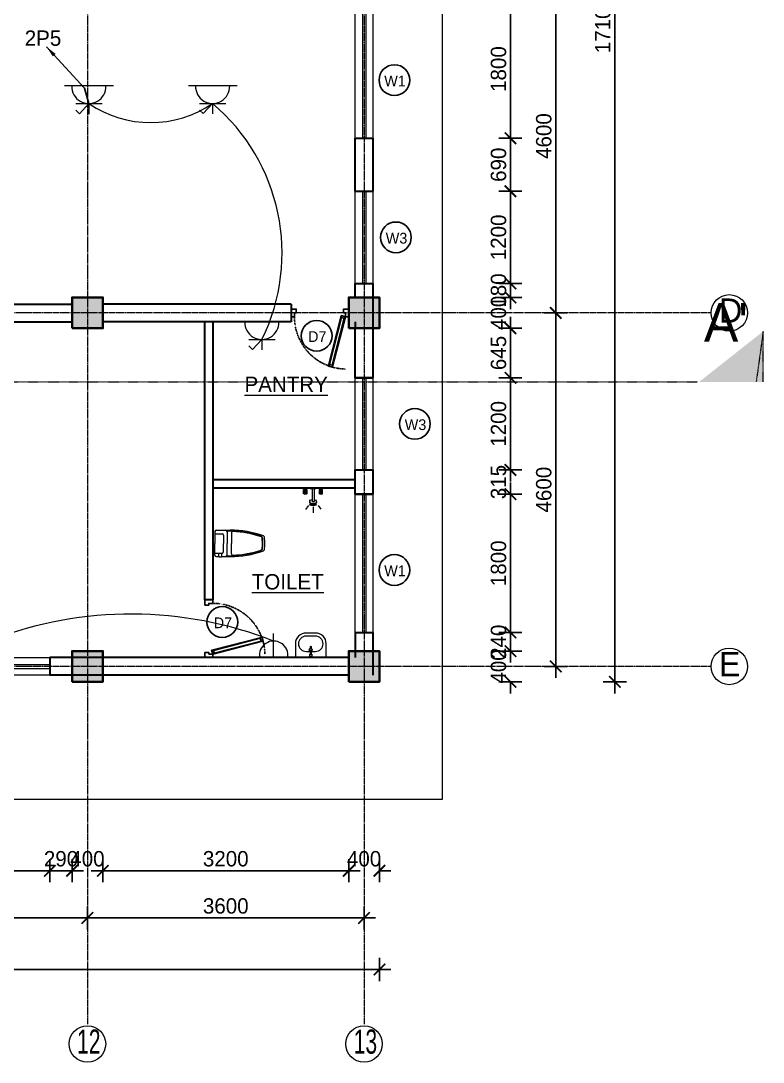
# Model space of a CAD drawing. Header units: inches. Extents: x -3071 to 2534411, y -17796 to 388172.
# Drawn here: x 1702828 to 1712489, y 290848 to 304395 of the extents above; entities that cross this region are included whole.
import ezdxf
from ezdxf.enums import TextEntityAlignment as Align

# ---------------------------------------------------------------- set-up
doc = ezdxf.new("R2010")
doc.units = ezdxf.units.IN
doc.header["$MEASUREMENT"] = 0
for name, pattern in [('ACAD_ISO08W100', [36, 24, -3, 6, -3]), ('CENTER', [2, 1.25, -0.25, 0.25, -0.25]), ('DASHDOT2', [12.7, 6.35, -3.175, 0, -3.175]), ('DASHED', [0.75, 0.5, -0.25]), ('TRAZOS1', [0.15, 0.1, -0.05])]:
    doc.linetypes.add(name, pattern=pattern)
for name, color, linetype, lineweight in [('001-Archi- door window elevation', 92, 'Continuous', 25), ('001-Archi-Opening Tags', 14, 'Continuous', 25), ('001-Archi-Sanitary', 130, 'Continuous', 5), ('001-Archi-Text', 180, 'Continuous', 18), ('002-Archi- Opening', 90, 'Continuous', 25), ('5 A power', 220, 'Continuous', 9), ('A .4 col', 5, 'Continuous', 40), ('A 0.13 dw', 3, 'Continuous', 13), ('A 0.13 IND DIM', 240, 'Continuous', 13), ('A 0.13 Text', 6, 'Continuous', 13), ('cen', 50, 'ACAD_ISO08W100', 5), ('dotted line', 1, 'DASHED', 9), ('Grid Tag', 6, 'Continuous', 20), ('p1 walls stone outline', 4, 'Continuous', 30), ('Power Sockets City supply', 141, 'Continuous', 13), ('section', 6, 'DASHDOT2', 20)]:
    doc.layers.add(name, color=color, linetype=linetype, lineweight=lineweight)
doc.layers.add('power socket Generator', color=210, linetype='CENTER')
doc.layers.add('Wires', color=1, linetype='Continuous')
doc.styles.add('Archi 100', font='GOTHIC.TTF', dxfattribs={"height": 200})
doc.styles.add('CG', font='GOTHIC.TTF', dxfattribs={"height": 40})
doc.styles.get("Standard").update_dxf_attribs({"font": 'GOTHIC.TTF'})
doc.dimstyles.new('Archi 100', dxfattribs={"dimtxt": 200, "dimasz": 150, "dimexe": 150, "dimexo": 300, "dimgap": 50, "dimtad": 1, "dimdec": 0, "dimrnd": 5, "dimzin": 0, "dimdsep": 46, "dimtxsty": 'Archi 100', "dimblk": 'ARCHTICK', "dimcen": 0.09, "dimdle": 150, "dimclrd": 256, "dimclre": 256, "dimclrt": 256, "dimadec": 0, "dimazin": 0, "dimtfac": 1, "dimtdec": 0, "dimtix": 1, "dimtofl": 0, "dimtmove": 0, "dimatfit": 3, "dimfxl": 150, "dimfxlon": 1, "dimtolj": 1, "dimtzin": 0, "dimlwd": -1, "dimlwe": -1, "dimarcsym": 0})

# ---------------------------------------------------------------- blocks, each defined once
blk = doc.blocks.new('W2')
at = {"layer": 'A 0.13 dw'}
for points in [[(143910, 195589), (143910, 195359), (142110, 195359), (142110, 195589)], [(142110, 195446), (143910, 195446), (143910, 195496), (142110, 195496)]]:
    blk.add_lwpolyline(points, close=True, dxfattribs=at)
blk = doc.blocks.new('grid')
at = {"layer": 'Grid Tag', "linetype": 'Continuous', "ltscale": 30}
blk.add_circle((51, 48), 264, dxfattribs=at)
blk.add_attdef('GRID', (-143, -93), '', height=200)
blk = doc.blocks.new('vfrfrfef')
at = {"layer": 'A 0.13 dw'}
for points in [[(1185496, 370608), (1185496, 370378), (1184296, 370378), (1184296, 370608)], [(1184296, 370465), (1185496, 370465), (1185496, 370515), (1184296, 370515)]]:
    blk.add_lwpolyline(points, close=True, dxfattribs=at)
blk = doc.blocks.new('window tag')
blk.add_circle((0, 0), 200)
at = {"style": 'Archi 100', "flags": 1}
for tag, p in [('WIDTH', (15, 174.5)), ('HEIGHT', (-4.5, -348.5))]:
    blk.add_attdef(tag, p, '', height=200, dxfattribs=at)
at = {"style": 'Archi 100'}
blk.add_attdef('SYMBOL', text='', height=200, dxfattribs=at).set_placement((8, -10.5), align=Align.MIDDLE_CENTER)
blk = doc.blocks.new('sa oct uni toi')
for p, q in [((-214, 420), (-214, 287)), ((-88, 458), (-200, 458)), ((-158, 439), (-158, 287)), ((0, 411), (-94, 411)), ((-89, 455), (-89, 420)), ((-60, 461), (-82, 461)), ((-60, 414), (-82, 414)), ((-82, 414), (-82, 411)), ((-60, 414), (-60, 411)), ((-19, 458), (-54, 458)), ((-53, 455), (-53, 420)), ((0, 439), (0, 287)), ((-214, 151), (-214, 287)), ((-158, 132), (-158, 287)), ((-113, 392), (-113, 287)), ((-113, 179), (-113, 287)), ((0, 132), (0, 287)), ((0, 160), (-94, 160)), ((-19, 113), (-200, 113))]:
    blk.add_line(p, q)
for centre, radius, start, end in [((-200, -804), 1262, 90, 110.0218), ((-200, -804), 1250, 88.0034, 109.0034), ((-200, -804), 1243, 91.5459, 109.0034), ((-233, 420), 18.9, 360, 91.5459), ((-139, 439), 18.9, 90, 180), ((-94, 392), 18.9, 90, 180), ((-82, 455), 6.31, 150, 180), ((-82, 420), 6.31, 180, 270), ((-82, 455), 6.31, 90, 150), ((-60, 455), 6.31, 30, 90), ((-60, 420), 6.31, 270, 360), ((-60, 455), 6.31, 360, 30), ((-19, 439), 18.9, 360, 90), ((-35, 287), 615, 172.6652, 179.9981), ((15, 287), 665, 180.0016, 187.0523), ((-626, 364), 18.9, 110.0218, 174.8892), ((-44, 287), 580, 172.6856, 179.998), ((6, 287), 631, 180.0016, 187.0158), ((-601, 359), 18.9, 109.0034, 174.9977), ((-44, 287), 575, 172.6683, 179.998), ((7, 287), 625, 180.0016, 187.0303), ((-601, 359), 12.6, 109.0034, 174.9977), ((-626, 207), 18.9, 185.1108, 249.9782), ((-200, 1375), 1262, 249.9782, 270), ((-601, 212), 18.9, 185.0023, 250.9966), ((-601, 212), 12.6, 185.0023, 250.9966), ((-200, 1375), 1250, 250.9966, 271.9966), ((-200, 1375), 1243, 250.9966, 268.4541), ((-233, 151), 18.9, 268.4541, 360), ((-94, 179), 18.9, 180, 270), ((-139, 132), 18.9, 180, 270), ((-19, 132), 18.9, 270, 360)]:
    blk.add_arc(centre, radius, start, end)
blk = doc.blocks.new('charpi western plan with cistern')
at = {"rotation": 270}
blk.add_blockref('sa oct uni toi', (-287, 0), dxfattribs=at)
blk = doc.blocks.new('SGOWER')
for p, q in [((1272582, 1354836), (1272534, 1354873)), ((1272634, 1354814), (1272622, 1354814)), ((1272729, 1354878), (1272791, 1354878)), ((1272729, 1354867), (1272791, 1354867)), ((1272731, 1354885), (1272791, 1354885)), ((1272731, 1354861), (1272791, 1354861)), ((1272734, 1354889), (1272791, 1354889)), ((1272734, 1354856), (1272791, 1354856)), ((1272735, 1354891), (1272791, 1354891)), ((1272735, 1354854), (1272791, 1354854)), ((1272737, 1354893), (1272791, 1354893)), ((1272791, 1354853), (1272737, 1354853)), ((1272791, 1354893), (1272791, 1354853)), ((1272791, 1354883), (1272811, 1354883)), ((1272791, 1354863), (1272811, 1354863)), ((1272811, 1354807), (1272801, 1354807)), ((1272801, 1354807), (1272801, 1354736)), ((1272811, 1354883), (1272811, 1354863)), ((1272811, 1354807), (1272811, 1354736)), ((1272568, 1354771), (1272487, 1354771)), ((1272585, 1354711), (1272530, 1354674)), ((1272634, 1354728), (1272622, 1354728)), ((1272637, 1354787), (1272634, 1354787)), ((1272637, 1354755), (1272634, 1354755)), ((1272637, 1354755), (1272637, 1354787)), ((1272801, 1354784), (1272637, 1354784)), ((1272801, 1354759), (1272637, 1354759)), ((1272729, 1354675), (1272791, 1354675)), ((1272729, 1354664), (1272791, 1354664)), ((1272731, 1354682), (1272791, 1354682)), ((1272731, 1354658), (1272791, 1354658)), ((1272734, 1354686), (1272791, 1354686)), ((1272735, 1354688), (1272791, 1354688)), ((1272791, 1354690), (1272737, 1354690)), ((1272791, 1354649), (1272791, 1354690)), ((1272791, 1354680), (1272811, 1354680)), ((1272791, 1354659), (1272811, 1354659)), ((1272811, 1354736), (1272801, 1354736)), ((1272811, 1354680), (1272811, 1354659)), ((1272734, 1354653), (1272791, 1354653)), ((1272735, 1354651), (1272791, 1354651)), ((1272737, 1354649), (1272791, 1354649))]:
    blk.add_line(p, q)
at = {"extrusion": (0, 0, -1)}
blk.add_ellipse((1272687, 1354771), major_axis=(0, 103), ratio=1, start_param=4.205176, end_param=5.219602, dxfattribs=at)
for centre, major_axis, start_param, end_param in [((1272661, 1354771), (-47.9, -47.9), -1.207719, -0.363078), ((1272622, 1354789), (-18, 18), 5.497787, 6.646263), ((1272661, 1354771), (-40.7, 40.7), 0.215777, 1.355019), ((1272634, 1354789), (-18, 18), 4.496612, 6.498962), ((1272606, 1354771), (-40.7, -40.7), 2.578612, 2.925816), ((1272759, 1354873), (-21.6, -21.6), -1.515126, -0.055671), ((1272622, 1354754), (-18, -18), -0.363078, 0.785398), ((1272634, 1354754), (-18, 18), 1.355019, 3.357369), ((1272655, 1354771), (-19.1, 19.1), 0.161314, 1.409482), ((1272606, 1354771), (-40.7, 40.7), 3.357369, 3.704573), ((1272759, 1354670), (-21.6, -21.6), -1.515126, -0.055671)]:
    blk.add_ellipse(centre, major_axis=major_axis, ratio=1, start_param=start_param, end_param=end_param)
blk = doc.blocks.new('ed 17')
for p, q in [((95, -116), (44, -130)), ((44, -130), (208, -761)), ((101, -138), (95, -116)), ((50, -152), (101, -138)), ((94, -140), (58, -150)), ((58, -150), (215, -759)), ((94, -140), (251, -750)), ((259, -748), (101, -138)), ((101, -138), (259, -748)), ((215, -759), (208, -761)), ((208, -761), (215, -788)), ((251, -750), (215, -759)), ((266, -774), (215, -788)), ((251, -750), (259, -748)), ((259, -748), (266, -774))]:
    blk.add_line(p, q)
for points in [[(44, -80), (67, -80), (67, -30), (0, -30), (0, -130), (44, -130), (208, -761), (215, -788), (266, -774), (259, -748), (101, -138), (101, -138), (95, -116), (44, -130)], [(58, -150), (215, -759), (251, -750), (94, -140)]]:
    blk.add_lwpolyline(points, close=True)
at = {"elevation": 0}
blk.add_lwpolyline([(750, -30), (750, -130), (706, -130), (706, -80), (683, -80), (683, -30)], close=True, dxfattribs=at)
at = {"linetype": 'TRAZOS1'}
blk.add_arc((28, -133), 678, 271.3504, 0.2643, dxfattribs=at)
blk = doc.blocks.new('tap bib short neck plan')
at = {"linetype": 'Continuous'}
blk.add_lwpolyline([(39, 10), (0, 10), (0, -10), (39, -10)], dxfattribs=at)
blk.add_lwpolyline([(74, -8), (95, -8, 1), (95, 8), (74, 8)], format="xyb", dxfattribs=at)
for radius in [20, 15]:
    blk.add_circle((56, 0), radius, dxfattribs=at)
blk = doc.blocks.new('washbasin plan 0400w with tap')
blk.add_lwpolyline([(60, 320, -0.312376), (60, 320), (-60, 320, 0.414214), (-200, 180), (-200, 0), (200, 0), (200, 180, 0.414214)], format="xyb", close=True)
blk.add_lwpolyline([(10, 80), (60, 80, 1), (60, 280), (-60, 280, 1), (-60, 80), (-10, 80)], format="xyb")
at = {"linetype": 'Continuous'}
for points in [[(-14, 45), (14, 45), (14, 15), (-14, 15)], [(-10, 15), (10, 15), (10, 0), (-10, 0)]]:
    blk.add_lwpolyline(points, close=True, dxfattribs=at)
at = {"ltscale": 100, "rotation": 90}
blk.add_blockref('tap bib short neck plan', (0, 45), dxfattribs=at)
blk = doc.blocks.new('_ArchTick')
at = {"color": 0, "linetype": 'ByBlock', "const_width": 0.15}
blk.add_lwpolyline([(-0.5, -0.5), (0.5, 0.5)], dxfattribs=at)
blk = doc.blocks.new('*D1503')
at = {"transparency": 16777216}
for p, q in [((1709200, 304818), (1709200, 302718)), ((1709050, 304668), (1709350, 304668)), ((1709050, 302868), (1709350, 302868))]:
    blk.add_line(p, q, dxfattribs=at)
at = {"layer": 'Defpoints', "color": 0, "transparency": 16777216}
for p in [(1707410, 304668), (1707410, 302868), (1709200, 302868)]:
    blk.add_point(p, dxfattribs=at)
at = {"transparency": 16777216, "xscale": 150, "yscale": 150, "zscale": 150}
for p, rotation in [((1709200, 304668), 90), ((1709200, 302868), 270)]:
    blk.add_blockref('_ArchTick', p, dxfattribs=dict(at, rotation=rotation))
at = {"transparency": 16777216, "insert": (1709045, 303768), "char_height": 200, "attachment_point": 5, "rotation": 90, "style": 'Archi 100'}
blk.add_mtext('\\A1;1800', dxfattribs=at)
blk = doc.blocks.new('*D1504')
at = {"transparency": 16777216}
for p, q in [((1709200, 303018), (1709200, 302028)), ((1709050, 302868), (1709350, 302868)), ((1709050, 302178), (1709350, 302178))]:
    blk.add_line(p, q, dxfattribs=at)
at = {"layer": 'Defpoints', "color": 0, "transparency": 16777216}
for p in [(1707410, 302868), (1707410, 302178), (1709200, 302178)]:
    blk.add_point(p, dxfattribs=at)
at = {"transparency": 16777216, "xscale": 150, "yscale": 150, "zscale": 150}
for p, rotation in [((1709200, 302868), 90), ((1709200, 302178), 270)]:
    blk.add_blockref('_ArchTick', p, dxfattribs=dict(at, rotation=rotation))
at = {"transparency": 16777216, "insert": (1709045, 302523), "char_height": 200, "attachment_point": 5, "rotation": 90, "style": 'Archi 100'}
blk.add_mtext('\\A1;690', dxfattribs=at)
blk = doc.blocks.new('*D1505')
at = {"transparency": 16777216}
for p, q in [((1709200, 302328), (1709200, 300828)), ((1709050, 302178), (1709350, 302178)), ((1709050, 300978), (1709350, 300978))]:
    blk.add_line(p, q, dxfattribs=at)
at = {"layer": 'Defpoints', "color": 0, "transparency": 16777216}
for p in [(1707410, 302178), (1707410, 300978), (1709200, 300978)]:
    blk.add_point(p, dxfattribs=at)
at = {"transparency": 16777216, "xscale": 150, "yscale": 150, "zscale": 150}
for p, rotation in [((1709200, 302178), 90), ((1709200, 300978), 270)]:
    blk.add_blockref('_ArchTick', p, dxfattribs=dict(at, rotation=rotation))
at = {"transparency": 16777216, "insert": (1709045, 301578), "char_height": 200, "attachment_point": 5, "rotation": 90, "style": 'Archi 100'}
blk.add_mtext('\\A1;1200', dxfattribs=at)
blk = doc.blocks.new('*D1506')
at = {"transparency": 16777216}
for p, q in [((1709200, 300978), (1709200, 301128)), ((1709050, 300978), (1709350, 300978)), ((1709050, 300796), (1709350, 300796)), ((1709200, 300796), (1709200, 300646))]:
    blk.add_line(p, q, dxfattribs=at)
at = {"layer": 'Defpoints', "color": 0, "transparency": 16777216}
for p in [(1707410, 300978), (1707495, 300796), (1709200, 300796)]:
    blk.add_point(p, dxfattribs=at)
at = {"transparency": 16777216, "xscale": 150, "yscale": 150, "zscale": 150}
for p, rotation in [((1709200, 300978), 270), ((1709200, 300796), 90)]:
    blk.add_blockref('_ArchTick', p, dxfattribs=dict(at, rotation=rotation))
at = {"transparency": 16777216, "insert": (1709045, 300887), "char_height": 200, "attachment_point": 5, "rotation": 90, "style": 'Archi 100'}
blk.add_mtext('\\A1;180', dxfattribs=at)
blk = doc.blocks.new('*D1507')
at = {"transparency": 16777216}
for p, q in [((1709200, 300796), (1709200, 300946)), ((1709050, 300796), (1709350, 300796)), ((1709050, 300396), (1709350, 300396)), ((1709200, 300396), (1709200, 300246))]:
    blk.add_line(p, q, dxfattribs=at)
at = {"layer": 'Defpoints', "color": 0, "transparency": 16777216}
for p in [(1707495, 300796), (1707495, 300396), (1709200, 300396)]:
    blk.add_point(p, dxfattribs=at)
at = {"transparency": 16777216, "xscale": 150, "yscale": 150, "zscale": 150}
for p, rotation in [((1709200, 300796), 270), ((1709200, 300396), 90)]:
    blk.add_blockref('_ArchTick', p, dxfattribs=dict(at, rotation=rotation))
at = {"transparency": 16777216, "insert": (1709045, 300596), "char_height": 200, "attachment_point": 5, "rotation": 90, "style": 'Archi 100'}
blk.add_mtext('\\A1;400', dxfattribs=at)
blk = doc.blocks.new('*D1508')
at = {"transparency": 16777216}
for p, q in [((1709200, 300546), (1709200, 299602)), ((1709050, 300396), (1709350, 300396)), ((1709050, 299752), (1709350, 299752))]:
    blk.add_line(p, q, dxfattribs=at)
at = {"layer": 'Defpoints', "color": 0, "transparency": 16777216}
for p in [(1707495, 300396), (1707410, 299752), (1709200, 299752)]:
    blk.add_point(p, dxfattribs=at)
at = {"transparency": 16777216, "xscale": 150, "yscale": 150, "zscale": 150}
for p, rotation in [((1709200, 300396), 90), ((1709200, 299752), 270)]:
    blk.add_blockref('_ArchTick', p, dxfattribs=dict(at, rotation=rotation))
at = {"transparency": 16777216, "insert": (1709045, 300074), "char_height": 200, "attachment_point": 5, "rotation": 90, "style": 'Archi 100'}
blk.add_mtext('\\A1;645', dxfattribs=at)
blk = doc.blocks.new('*D1509')
at = {"transparency": 16777216}
for p, q in [((1709200, 299902), (1709200, 298402)), ((1709050, 299752), (1709350, 299752)), ((1709050, 298552), (1709350, 298552))]:
    blk.add_line(p, q, dxfattribs=at)
at = {"layer": 'Defpoints', "color": 0, "transparency": 16777216}
for p in [(1707410, 299752), (1707410, 298552), (1709200, 298552)]:
    blk.add_point(p, dxfattribs=at)
at = {"transparency": 16777216, "xscale": 150, "yscale": 150, "zscale": 150}
for p, rotation in [((1709200, 299752), 90), ((1709200, 298552), 270)]:
    blk.add_blockref('_ArchTick', p, dxfattribs=dict(at, rotation=rotation))
at = {"transparency": 16777216, "insert": (1709045, 299152), "char_height": 200, "attachment_point": 5, "rotation": 90, "style": 'Archi 100'}
blk.add_mtext('\\A1;1200', dxfattribs=at)
blk = doc.blocks.new('*D1510')
at = {"transparency": 16777216}
for p, q in [((1709200, 298552), (1709200, 298702)), ((1709050, 298552), (1709350, 298552)), ((1709050, 298238), (1709350, 298238)), ((1709200, 298238), (1709200, 298088))]:
    blk.add_line(p, q, dxfattribs=at)
at = {"layer": 'Defpoints', "color": 0, "transparency": 16777216}
for p in [(1707410, 298552), (1707410, 298238), (1709200, 298238)]:
    blk.add_point(p, dxfattribs=at)
at = {"transparency": 16777216, "xscale": 150, "yscale": 150, "zscale": 150}
for p, rotation in [((1709200, 298552), 270), ((1709200, 298238), 90)]:
    blk.add_blockref('_ArchTick', p, dxfattribs=dict(at, rotation=rotation))
at = {"transparency": 16777216, "insert": (1709045, 298395), "char_height": 200, "attachment_point": 5, "rotation": 90, "style": 'Archi 100'}
blk.add_mtext('\\A1;315', dxfattribs=at)
blk = doc.blocks.new('*D1511')
at = {"transparency": 16777216}
for p, q in [((1709200, 298388), (1709200, 296288)), ((1709050, 298238), (1709350, 298238)), ((1709050, 296438), (1709350, 296438))]:
    blk.add_line(p, q, dxfattribs=at)
at = {"layer": 'Defpoints', "color": 0, "transparency": 16777216}
for p in [(1707410, 298238), (1707410, 296438), (1709200, 296438)]:
    blk.add_point(p, dxfattribs=at)
at = {"transparency": 16777216, "xscale": 150, "yscale": 150, "zscale": 150}
for p, rotation in [((1709200, 298238), 90), ((1709200, 296438), 270)]:
    blk.add_blockref('_ArchTick', p, dxfattribs=dict(at, rotation=rotation))
at = {"transparency": 16777216, "insert": (1709045, 297338), "char_height": 200, "attachment_point": 5, "rotation": 90, "style": 'Archi 100'}
blk.add_mtext('\\A1;1800', dxfattribs=at)
blk = doc.blocks.new('*D1512')
at = {"transparency": 16777216}
for p, q in [((1709200, 296438), (1709200, 296588)), ((1709050, 296438), (1709350, 296438)), ((1709050, 296196), (1709350, 296196)), ((1709200, 296196), (1709200, 296046))]:
    blk.add_line(p, q, dxfattribs=at)
at = {"layer": 'Defpoints', "color": 0, "transparency": 16777216}
for p in [(1707410, 296438), (1707495, 296196), (1709200, 296196)]:
    blk.add_point(p, dxfattribs=at)
at = {"transparency": 16777216, "xscale": 150, "yscale": 150, "zscale": 150}
for p, rotation in [((1709200, 296438), 270), ((1709200, 296196), 90)]:
    blk.add_blockref('_ArchTick', p, dxfattribs=dict(at, rotation=rotation))
at = {"transparency": 16777216, "insert": (1709045, 296317), "char_height": 200, "attachment_point": 5, "rotation": 90, "style": 'Archi 100'}
blk.add_mtext('\\A1;240', dxfattribs=at)
blk = doc.blocks.new('*D1513')
at = {"transparency": 16777216}
for p, q in [((1709200, 296196), (1709200, 296346)), ((1709050, 296196), (1709350, 296196)), ((1709050, 295796), (1709350, 295796)), ((1709200, 295796), (1709200, 295646))]:
    blk.add_line(p, q, dxfattribs=at)
at = {"layer": 'Defpoints', "color": 0, "transparency": 16777216}
for p in [(1707495, 296196), (1707495, 295796), (1709200, 295796)]:
    blk.add_point(p, dxfattribs=at)
at = {"transparency": 16777216, "xscale": 150, "yscale": 150, "zscale": 150}
for p, rotation in [((1709200, 296196), 270), ((1709200, 295796), 90)]:
    blk.add_blockref('_ArchTick', p, dxfattribs=dict(at, rotation=rotation))
at = {"transparency": 16777216, "insert": (1709045, 295996), "char_height": 200, "attachment_point": 5, "rotation": 90, "style": 'Archi 100'}
blk.add_mtext('\\A1;400', dxfattribs=at)
blk = doc.blocks.new('*D1516')
at = {"transparency": 16777216}
for p, q in [((1709789, 305346), (1709789, 300446)), ((1709639, 305196), (1709939, 305196)), ((1709639, 300596), (1709939, 300596))]:
    blk.add_line(p, q, dxfattribs=at)
at = {"layer": 'Defpoints', "color": 0, "transparency": 16777216}
for p in [(1707295, 305196), (1707295, 300596), (1709789, 300596)]:
    blk.add_point(p, dxfattribs=at)
at = {"transparency": 16777216, "xscale": 150, "yscale": 150, "zscale": 150}
for p, rotation in [((1709789, 305196), 90), ((1709789, 300596), 270)]:
    blk.add_blockref('_ArchTick', p, dxfattribs=dict(at, rotation=rotation))
at = {"transparency": 16777216, "insert": (1709634, 302896), "char_height": 200, "attachment_point": 5, "rotation": 90, "style": 'Archi 100'}
blk.add_mtext('\\A1;4600', dxfattribs=at)
blk = doc.blocks.new('*D1517')
at = {"transparency": 16777216}
for p, q in [((1709789, 300746), (1709789, 295846)), ((1709639, 300596), (1709939, 300596)), ((1709639, 295996), (1709939, 295996))]:
    blk.add_line(p, q, dxfattribs=at)
at = {"layer": 'Defpoints', "color": 0, "transparency": 16777216}
for p in [(1707295, 300596), (1707295, 295996), (1709789, 295996)]:
    blk.add_point(p, dxfattribs=at)
at = {"transparency": 16777216, "xscale": 150, "yscale": 150, "zscale": 150}
for p, rotation in [((1709789, 300596), 90), ((1709789, 295996), 270)]:
    blk.add_blockref('_ArchTick', p, dxfattribs=dict(at, rotation=rotation))
at = {"transparency": 16777216, "insert": (1709634, 298296), "char_height": 200, "attachment_point": 5, "rotation": 90, "style": 'Archi 100'}
blk.add_mtext('\\A1;4600', dxfattribs=at)
blk = doc.blocks.new('*D1268')
at = {"transparency": 16777216}
for p, q in [((1710558, 313046), (1710558, 295646)), ((1710408, 312896), (1710708, 312896)), ((1710408, 295796), (1710708, 295796))]:
    blk.add_line(p, q, dxfattribs=at)
at = {"layer": 'Defpoints', "color": 0, "transparency": 16777216}
for p in [(1707495, 312896), (1707495, 295796), (1710558, 295796)]:
    blk.add_point(p, dxfattribs=at)
at = {"transparency": 16777216, "xscale": 150, "yscale": 150, "zscale": 150}
for p, rotation in [((1710558, 312896), 90), ((1710558, 295796), 270)]:
    blk.add_blockref('_ArchTick', p, dxfattribs=dict(at, rotation=rotation))
at = {"transparency": 16777216, "insert": (1710403, 304346), "char_height": 200, "attachment_point": 5, "rotation": 90, "style": 'Archi 100'}
blk.add_mtext('\\A1;17100', dxfattribs=at)
blk = doc.blocks.new('*D1518')
at = {"transparency": 16777216}
for p, q in [((1707095, 293488), (1707095, 293188)), ((1707495, 293488), (1707495, 293188)), ((1707095, 293338), (1706945, 293338)), ((1707495, 293338), (1707645, 293338))]:
    blk.add_line(p, q, dxfattribs=at)
at = {"layer": 'Defpoints', "color": 0, "transparency": 16777216}
for p in [(1707095, 295796), (1707495, 295796), (1707095, 293338)]:
    blk.add_point(p, dxfattribs=at)
at = {"transparency": 16777216, "xscale": 150, "yscale": 150, "zscale": 150}
blk.add_blockref('_ArchTick', (1707095, 293338), dxfattribs=at)
at = {"transparency": 16777216, "xscale": 150, "yscale": 150, "zscale": 150, "rotation": 180}
blk.add_blockref('_ArchTick', (1707495, 293338), dxfattribs=at)
at = {"transparency": 16777216, "insert": (1707295, 293493), "char_height": 200, "attachment_point": 5, "style": 'Archi 100'}
blk.add_mtext('\\A1;400', dxfattribs=at)
blk = doc.blocks.new('*D1519')
at = {"transparency": 16777216}
for p, q in [((1703895, 293488), (1703895, 293188)), ((1707095, 293488), (1707095, 293188)), ((1707245, 293338), (1703745, 293338))]:
    blk.add_line(p, q, dxfattribs=at)
at = {"layer": 'Defpoints', "color": 0, "transparency": 16777216}
for p in [(1703895, 295796), (1707095, 295796), (1703895, 293338)]:
    blk.add_point(p, dxfattribs=at)
at = {"transparency": 16777216, "xscale": 150, "yscale": 150, "zscale": 150, "rotation": 180}
blk.add_blockref('_ArchTick', (1703895, 293338), dxfattribs=at)
at = {"transparency": 16777216, "xscale": 150, "yscale": 150, "zscale": 150}
blk.add_blockref('_ArchTick', (1707095, 293338), dxfattribs=at)
at = {"transparency": 16777216, "insert": (1705495, 293493), "char_height": 200, "attachment_point": 5, "style": 'Archi 100'}
blk.add_mtext('\\A1;3200', dxfattribs=at)
blk = doc.blocks.new('*D1520')
at = {"transparency": 16777216}
for p, q in [((1703495, 293488), (1703495, 293188)), ((1703895, 293488), (1703895, 293188)), ((1703495, 293338), (1703345, 293338)), ((1703895, 293338), (1704045, 293338))]:
    blk.add_line(p, q, dxfattribs=at)
at = {"layer": 'Defpoints', "color": 0, "transparency": 16777216}
for p in [(1703495, 295796), (1703895, 295796), (1703495, 293338)]:
    blk.add_point(p, dxfattribs=at)
at = {"transparency": 16777216, "xscale": 150, "yscale": 150, "zscale": 150}
blk.add_blockref('_ArchTick', (1703495, 293338), dxfattribs=at)
at = {"transparency": 16777216, "xscale": 150, "yscale": 150, "zscale": 150, "rotation": 180}
blk.add_blockref('_ArchTick', (1703895, 293338), dxfattribs=at)
at = {"transparency": 16777216, "insert": (1703695, 293493), "char_height": 200, "attachment_point": 5, "style": 'Archi 100'}
blk.add_mtext('\\A1;400', dxfattribs=at)
blk = doc.blocks.new('*D1521')
at = {"transparency": 16777216}
for p, q in [((1703206, 293488), (1703206, 293188)), ((1703495, 293488), (1703495, 293188)), ((1703206, 293338), (1703056, 293338)), ((1703495, 293338), (1703645, 293338))]:
    blk.add_line(p, q, dxfattribs=at)
at = {"layer": 'Defpoints', "color": 0, "transparency": 16777216}
for p in [(1703206, 295881), (1703495, 295796), (1703206, 293338)]:
    blk.add_point(p, dxfattribs=at)
at = {"transparency": 16777216, "xscale": 150, "yscale": 150, "zscale": 150}
blk.add_blockref('_ArchTick', (1703206, 293338), dxfattribs=at)
at = {"transparency": 16777216, "xscale": 150, "yscale": 150, "zscale": 150, "rotation": 180}
blk.add_blockref('_ArchTick', (1703495, 293338), dxfattribs=at)
at = {"transparency": 16777216, "insert": (1703351, 293493), "char_height": 200, "attachment_point": 5, "style": 'Archi 100'}
blk.add_mtext('\\A1;290', dxfattribs=at)
blk = doc.blocks.new('*D1522')
at = {"transparency": 16777216}
for p, q in [((1701406, 293488), (1701406, 293188)), ((1703206, 293488), (1703206, 293188)), ((1703356, 293338), (1701256, 293338))]:
    blk.add_line(p, q, dxfattribs=at)
at = {"layer": 'Defpoints', "color": 0, "transparency": 16777216}
for p in [(1701406, 295881), (1703206, 295881), (1701406, 293338)]:
    blk.add_point(p, dxfattribs=at)
at = {"transparency": 16777216, "xscale": 150, "yscale": 150, "zscale": 150, "rotation": 180}
blk.add_blockref('_ArchTick', (1701406, 293338), dxfattribs=at)
at = {"transparency": 16777216, "xscale": 150, "yscale": 150, "zscale": 150}
blk.add_blockref('_ArchTick', (1703206, 293338), dxfattribs=at)
at = {"transparency": 16777216, "insert": (1702306, 293493), "char_height": 200, "attachment_point": 5, "style": 'Archi 100'}
blk.add_mtext('\\A1;1800', dxfattribs=at)
blk = doc.blocks.new('*D1546')
at = {"transparency": 16777216}
for p, q in [((1703695, 292874), (1703695, 292574)), ((1707295, 292874), (1707295, 292574)), ((1707445, 292724), (1703545, 292724))]:
    blk.add_line(p, q, dxfattribs=at)
at = {"layer": 'Defpoints', "color": 0, "transparency": 16777216}
for p in [(1703695, 295996), (1707295, 295996), (1703695, 292724)]:
    blk.add_point(p, dxfattribs=at)
at = {"transparency": 16777216, "xscale": 150, "yscale": 150, "zscale": 150, "rotation": 180}
blk.add_blockref('_ArchTick', (1703695, 292724), dxfattribs=at)
at = {"transparency": 16777216, "xscale": 150, "yscale": 150, "zscale": 150}
blk.add_blockref('_ArchTick', (1707295, 292724), dxfattribs=at)
at = {"transparency": 16777216, "insert": (1705495, 292879), "char_height": 200, "attachment_point": 5, "style": 'Archi 100'}
blk.add_mtext('\\A1;3600', dxfattribs=at)
blk = doc.blocks.new('*D1547')
at = {"transparency": 16777216}
for p, q in [((1700095, 292874), (1700095, 292574)), ((1703695, 292874), (1703695, 292574)), ((1703845, 292724), (1699945, 292724))]:
    blk.add_line(p, q, dxfattribs=at)
at = {"layer": 'Defpoints', "color": 0, "transparency": 16777216}
for p in [(1700095, 295996), (1703695, 295996), (1700095, 292724)]:
    blk.add_point(p, dxfattribs=at)
at = {"transparency": 16777216, "xscale": 150, "yscale": 150, "zscale": 150, "rotation": 180}
blk.add_blockref('_ArchTick', (1700095, 292724), dxfattribs=at)
at = {"transparency": 16777216, "xscale": 150, "yscale": 150, "zscale": 150}
blk.add_blockref('_ArchTick', (1703695, 292724), dxfattribs=at)
at = {"transparency": 16777216, "insert": (1701895, 292879), "char_height": 200, "attachment_point": 5, "style": 'Archi 100'}
blk.add_mtext('\\A1;3600', dxfattribs=at)
blk = doc.blocks.new('*D1270')
at = {"transparency": 16777216}
for p, q in [((1668422, 292203), (1668422, 291903)), ((1707495, 292203), (1707495, 291903)), ((1668272, 292053), (1707645, 292053))]:
    blk.add_line(p, q, dxfattribs=at)
at = {"layer": 'Defpoints', "color": 0, "transparency": 16777216}
for p in [(1668422, 298741), (1707495, 295796), (1707495, 292053)]:
    blk.add_point(p, dxfattribs=at)
at = {"transparency": 16777216, "xscale": 150, "yscale": 150, "zscale": 150, "rotation": 180}
blk.add_blockref('_ArchTick', (1668422, 292053), dxfattribs=at)
at = {"transparency": 16777216, "xscale": 150, "yscale": 150, "zscale": 150}
blk.add_blockref('_ArchTick', (1707495, 292053), dxfattribs=at)
at = {"transparency": 16777216, "insert": (1687958, 292208), "char_height": 200, "attachment_point": 5, "style": 'Archi 100'}
blk.add_mtext('\\A1;39075', dxfattribs=at)
blk = doc.blocks.new('15A N soc')
at = {"layer": 'Power Sockets City supply', "color": 244, "lineweight": 13, "true_color": 0x991b1e}
for p, q in [((52222.5612, 99516.2064), (52222.5611, 99516.2603)), ((52222.5612, 99516.2064), (52222.6099, 99516.2585)), ((52222.6099, 99516.2585), (52222.6282, 99516.2401)), ((52222.6282, 99516.2064), (52222.4926, 99516.2064)), ((52222.4338, 99516.1156), (52222.6863, 99516.1156))]:
    blk.add_line(p, q, dxfattribs=at)
blk.add_arc((52222.5612, 99516.1182), 0.0881, 358.32, 181.68, dxfattribs=at)
blk = doc.blocks.new('5A soc')
at = {"layer": '5 A power', "lineweight": 18}
for p, q in [((895571.9, -137969.1), (895571.9, -137872.1)), ((895476.6, -137969.1), (895667.1, -137969.1))]:
    blk.add_line(p, q, dxfattribs=at)
blk.add_arc((895571.9, -137960.1), 57.1, 350.9122, 189.0878, dxfattribs=at)

msp = doc.modelspace()

# ---------------------------------------------------------------- hatches: boundary and pattern name
at = {"layer": 'A .4 col', "linetype": 'Continuous'}
h = msp.add_hatch(color=256, dxfattribs=at)
h.dxf.hatch_style = 1
h.paths.add_polyline_path([(1703495.4, 300396.02), (1703895.4, 300396.02), (1703895.4, 300796.02), (1703495.4, 300796.02)])
h = msp.add_hatch(color=256, dxfattribs=at)
h.dxf.hatch_style = 1
h.paths.add_polyline_path([(1707095.4, 300396.02), (1707495.4, 300396.02), (1707495.4, 300796.02), (1707095.4, 300796.02)])
h = msp.add_hatch(color=256, dxfattribs=at)
h.dxf.hatch_style = 1
h.paths.add_polyline_path([(1703495.4, 295796.02), (1703895.4, 295796.02), (1703895.4, 296196.02), (1703495.4, 296196.02)])
h = msp.add_hatch(color=256, dxfattribs=at)
h.dxf.hatch_style = 1
h.paths.add_polyline_path([(1707095.4, 295796.02), (1707495.4, 295796.02), (1707495.4, 296196.02), (1707095.4, 296196.02)])
at = {"layer": 'section'}
msp.add_hatch(color=256, dxfattribs=at).paths.add_polyline_path([(1712488.84, 300355.79), (1711653.74, 299696.69), (1712488.84, 299696.69)])

# ---------------------------------------------------------------- linework, layer by layer
at = {"layer": 'A .4 col', "linetype": 'Continuous'}
for points in [[(1703495.4, 300396.02), (1703895.4, 300396.02), (1703895.4, 300796.02), (1703495.4, 300796.02)], [(1707095.4, 300396.02), (1707495.4, 300396.02), (1707495.4, 300796.02), (1707095.4, 300796.02)], [(1703495.4, 295796.02), (1703895.4, 295796.02), (1703895.4, 296196.02), (1703495.4, 296196.02)], [(1707095.4, 295796.02), (1707495.4, 295796.02), (1707495.4, 296196.02), (1707095.4, 296196.02)]]:
    msp.add_lwpolyline(points, close=True, dxfattribs=at)
at = {"layer": 'cen', "ltscale": 2}
for p, q in [((1703695.4, 318285.53), (1703695.4, 291341.37)), ((1707295.4, 318285.53), (1707295.4, 291341.37)), ((1711810.4, 300596.02), (1664130.4, 300596.02)), ((1711810.4, 295996.02), (1664130.4, 295996.02))]:
    msp.add_line(p, q, dxfattribs=at)
at = {"layer": 'dotted line', "linetype": 'Continuous', "ltscale": 1000}
for p, q in [((1708310.4, 313711.79), (1708310.4, 294265.97)), ((1708310.4, 294265.97), (1686520.4, 294265.97))]:
    msp.add_line(p, q, dxfattribs=at)
at = {"layer": 'p1 walls stone outline'}
for p, q in [((1707180.4, 302178.31), (1707180.4, 302867.87)), ((1707180.4, 302867.87), (1707410.4, 302867.87)), ((1707410.4, 302867.87), (1707410.4, 302178.31)), ((1707180.4, 302178.31), (1707410.4, 302178.31)), ((1707180.4, 300796.02), (1707180.4, 300978.43)), ((1707180.4, 300978.43), (1707410.4, 300978.43)), ((1707410.4, 300978.43), (1707410.4, 300396.02)), ((1696695.4, 300711.02), (1703495.4, 300711.02)), ((1703495.4, 300481.02), (1703495.4, 300711.02)), ((1706345.4, 300709.79), (1703895.4, 300709.79)), ((1706345.4, 300709.79, 0), (1706345.4, 300479.79)), ((1707495.4, 300711.01), (1707495.4, 300481.01)), ((1696695.4, 300481.02), (1703495.4, 300481.02)), ((1706345.4, 300479.79), (1703895.4, 300479.79)), ((1705218.62, 300479.79), (1705218.62, 296861.01)), ((1705328.62, 300479.79), (1705328.62, 296861.01)), ((1707180.4, 300480.78), (1707180.4, 300396.02)), ((1707410.4, 300480.78), (1707410.4, 300396.02)), ((1707180.4, 299752.06), (1707410.4, 299752.06)), ((1707180.4, 298552.18), (1707410.4, 298552.18)), ((1705328.62, 298427.67), (1707180.4, 298427.67)), ((1705328.62, 298317.67), (1707180.4, 298317.67)), ((1707180.4, 298237.61), (1707410.4, 298237.61)), ((1705328.62, 296861.01, 0), (1705218.62, 296861.01, 0)), ((1707180.4, 296437.72), (1707180.4, 296110.78)), ((1707180.4, 296437.72), (1707410.4, 296437.72)), ((1707410.4, 296437.72), (1707410.4, 295880.79)), ((1707095.4, 296111.01), (1703206.01, 296111.01)), ((1703206.01, 296111.01), (1703206.01, 295881.02)), ((1703206.01, 296111.01), (1703206.01, 295881.02)), ((1703495.4, 295881.02), (1703495.4, 296111.02)), ((1707095.4, 295881.02), (1707095.4, 296111.02)), ((1707095.4, 295881.01), (1703206.01, 295881.02))]:
    msp.add_line(p, q, dxfattribs=at)
for points in [[(1707180.4, 300396.02), (1707410.4, 300396.02), (1707410.4, 299752.06), (1707180.4, 299752.06)], [(1707180.4, 298552.18), (1707410.4, 298552.18), (1707410.4, 298237.61), (1707180.4, 298237.61)]]:
    msp.add_lwpolyline(points, close=True, dxfattribs=at)
at = {"layer": 'section'}
for p, q in [((1712488.84, 300355.79), (1712397.89, 299696.69)), ((1712488.84, 299696.69), (1712488.84, 300355.79)), ((1663804.72, 299696.69), (1711637.51, 299696.69))]:
    msp.add_line(p, q, dxfattribs=at)
at = {"layer": 'Wires', "color": 2, "lineweight": 9}
for centre, radius, start, end in [((1704518.64, 304503.01, 0), 1431.19, 235.812663, 304.240364), ((1703679.38, 301373.88, 0), 2547.81, 333.846036, 49.799277), ((1704265.22, 291614.09), 5063.15, 68.534429, 111.031179)]:
    msp.add_arc(centre, radius, start, end, dxfattribs=at)

# ---------------------------------------------------------------- block references
ref = msp.add_blockref('grid', (1712001.47, 300552.91), dxfattribs=dict(xscale=0.8987445155798923, yscale=0.8987445155798923, zscale=0.8987445155798923))
ref.add_attrib('GRID', 'D', (1711912.93, 300469.13), dxfattribs={"height": 314.56})
ref = msp.add_blockref('grid', (1712001.47, 295952.91), dxfattribs=dict(xscale=0.8987445155798923, yscale=0.8987445155798923, zscale=0.8987445155798923))
ref.add_attrib('GRID', 'E', (1711912.93, 295869.13), dxfattribs={"height": 314.56})
ref = msp.add_blockref('grid', (1703649.18, 291041.79), dxfattribs=dict(xscale=0.8987445155798923, yscale=0.8987445155798923, zscale=0.8987445155798923))
ref.add_attrib('GRID', '12', (1703560.64, 290958.01), dxfattribs={"height": 314.561, "width": 0.65})
ref = msp.add_blockref('grid', (1707249.18, 291041.79), dxfattribs=dict(xscale=0.8987445155798923, yscale=0.8987445155798923, zscale=0.8987445155798923))
ref.add_attrib('GRID', '13', (1707160.64, 290958.01), dxfattribs={"height": 314.561, "width": 0.65})
at = {"layer": '001-Archi- door window elevation', "color": 2, "rotation": 90}
for p in [(2077788.24, -883317.69), (2077788.24, -885743.94)]:
    msp.add_blockref('vfrfrfef', p, dxfattribs=at)
at = {"layer": '001-Archi-Opening Tags'}
ref = msp.add_blockref('window tag', (1707689.77, 303623.59), dxfattribs=at)
ref.add_attrib('SYMBOL', 'W1', dxfattribs={"layer": '0', "height": 140, "style": 'CG'}).set_placement((1707697.77, 303613.09), align=Align.MIDDLE_CENTER)
ref = msp.add_blockref('window tag', (1707709.42, 301577.99), dxfattribs=at)
ref.add_attrib('SYMBOL', 'W3', dxfattribs={"layer": '0', "height": 140, "style": 'CG'}).set_placement((1707717.42, 301567.49), align=Align.MIDDLE_CENTER)
ref = msp.add_blockref('window tag', (1706678.27, 300298.09), dxfattribs=at)
ref.add_attrib('SYMBOL', 'D7', dxfattribs={"layer": '0', "height": 140, "style": 'CG'}).set_placement((1706686.27, 300287.59), align=Align.MIDDLE_CENTER)
ref = msp.add_blockref('window tag', (1707956.46, 299151.74), dxfattribs=at)
ref.add_attrib('SYMBOL', 'W3', dxfattribs={"layer": '0', "height": 140, "style": 'CG'}).set_placement((1707964.46, 299141.24), align=Align.MIDDLE_CENTER)
ref = msp.add_blockref('window tag', (1707689.77, 297250.63), dxfattribs=at)
ref.add_attrib('SYMBOL', 'W1', dxfattribs={"layer": '0', "height": 140, "style": 'CG'}).set_placement((1707697.77, 297240.13), align=Align.MIDDLE_CENTER)
ref = msp.add_blockref('window tag', (1705450.14, 296574.18, 0), dxfattribs=at)
ref.add_attrib('SYMBOL', 'D7', dxfattribs={"layer": '0', "height": 140, "style": 'CG'}).set_placement((1705458.14, 296563.68, 0), align=Align.MIDDLE_CENTER)
at = {"layer": '001-Archi-Sanitary', "xscale": -1, "rotation": 270}
msp.add_blockref('SGOWER', (351859.59, -974493.71), dxfattribs=at)
at = {"layer": '001-Archi-Sanitary', "extrusion": (0.000122475, -0.000312464, -1), "xscale": -1, "zscale": -1, "rotation": 90.0069857846302}
msp.add_blockref('charpi western plan with cistern', (-1705353.69, 297595.7, 115.87), dxfattribs=at)
at = {"layer": '001-Archi-Sanitary'}
msp.add_blockref('washbasin plan 0400w with tap', (1706601.65, 296111.01), dxfattribs=at)
at = {"layer": '002-Archi- Opening', "xscale": -1}
msp.add_blockref('ed 17', (1707095.4, 300676.02), dxfattribs=at)
at = {"layer": '002-Archi- Opening', "rotation": 90}
msp.add_blockref('ed 17', (1705194.71, 296111.01), dxfattribs=at)
at = {"layer": 'A 0.13 IND DIM', "rotation": 90}
for p in [(1902769, 160757.61), (1902769, 154327.46)]:
    msp.add_blockref('W2', p, dxfattribs=at)
at = {"layer": 'A 0.13 IND DIM'}
msp.add_blockref('W2', (1559295.35, 100522.41), dxfattribs=at)
at = {"layer": 'power socket Generator', "linetype": 'Continuous', "xscale": 3.253162499517202, "yscale": 3.253162499517202, "zscale": 3.253162499517202}
msp.add_blockref('5A soc', (-1207322.78, 744947), dxfattribs=at)
at = {"layer": 'Power Sockets City supply', "lineweight": 0, "xscale": 2523.339306174504, "yscale": 2523.339306174504, "zscale": 2523.339306174504, "rotation": 180}
for p in [(133478953.73, 251416474.23, 0), (133480565.25, 251416474.98, 0), (133481205.61, 251413405.96)]:
    msp.add_blockref('15A N soc', p, dxfattribs=at)

# ---------------------------------------------------------------- texts
at = {"layer": '001-Archi-Text', "char_height": 200, "attachment_point": 3, "style": 'Archi 100'}
for s, insert in [('\\pxqc;{\\LPANTRY}', (1706769.42, 299766.04)), ('{\\LTOILET}', (1706769.42, 297197.61))]:
    msp.add_mtext_dynamic_manual_height_columns(s, width=976, gutter_width=1000, heights=[0], dxfattribs=dict(at, insert=insert))
at = {"layer": 'A 0.13 Text', "linetype": 'Continuous', "insert": (1712005.32, 300472.62), "char_height": 500, "width": 2050.5885, "attachment_point": 5, "style": 'CG'}
msp.add_mtext("A'", dxfattribs=at)
at = {"layer": 'Wires', "lineweight": 9, "insert": (1702878.68, 304270.25, 0), "char_height": 200, "attachment_point": 1, "style": 'CG'}
msp.add_mtext_dynamic_manual_height_columns('2P5', width=291.9664, gutter_width=300, heights=[0], dxfattribs=at)

# ---------------------------------------------------------------- dimensions: what is measured, and where the dimension line sits
dim = msp.add_linear_dim(base=(1710558.5, 295796.02), p1=(1707495.4, 312896.01), p2=(1707495.4, 295796.02), angle=90, dimstyle='Archi 100')
dim.commit()
dim.dimension.update_dxf_attribs({"geometry": '*D1268', "text_midpoint": (1710403.46, 304346.01)})
for base, p1, p2, picture, middle in [((1709788.73, 300596.02), (1707295.4, 305196.01), (1707295.4, 300596.02), '*D1516', (1709633.7, 302896.01)), ((1709199.57, 302867.87), (1707410.4, 304667.76), (1707410.4, 302867.87), '*D1503', (1709044.54, 303767.82)), ((1709199.57, 302178.31), (1707410.4, 302867.87), (1707410.4, 302178.31), '*D1504', (1709044.54, 302523.09)), ((1709199.57, 300978.43), (1707410.4, 302178.31), (1707410.4, 300978.43), '*D1505', (1709044.54, 301578.37)), ((1709199.57, 300796.02), (1707410.4, 300978.43), (1707495.4, 300796.02), '*D1506', (1709044.54, 300887.22)), ((1709199.57, 300396.02), (1707495.4, 300796.02), (1707495.4, 300396.02), '*D1507', (1709044.54, 300596.02)), ((1709788.73, 295996.02), (1707295.4, 300596.02), (1707295.4, 295996.02), '*D1517', (1709633.7, 298296.02)), ((1709199.57, 299752.06), (1707495.4, 300396.02), (1707410.4, 299752.06), '*D1508', (1709044.54, 300074.04)), ((1709199.57, 298552.18), (1707410.4, 299752.06), (1707410.4, 298552.18), '*D1509', (1709044.54, 299152.12)), ((1709199.57, 298237.61), (1707410.4, 298552.18), (1707410.4, 298237.61), '*D1510', (1709044.54, 298394.89)), ((1709199.57, 296437.72), (1707410.4, 298237.61), (1707410.4, 296437.72), '*D1511', (1709044.54, 297337.67)), ((1709199.57, 296196.02), (1707410.4, 296437.72), (1707495.4, 296196.02), '*D1512', (1709044.54, 296316.87)), ((1709199.57, 295796.02), (1707495.4, 296196.02), (1707495.4, 295796.02), '*D1513', (1709044.54, 295996.02))]:
    dim = msp.add_linear_dim(base=base, p1=p1, p2=p2, angle=90, dimstyle='Archi 100', override={"dimtmove": 1})
    dim.commit()
    dim.dimension.update_dxf_attribs({"geometry": picture, "text_midpoint": middle})
for base, p1, p2, picture, middle in [((1707495.4, 292052.6), (1668421.51, 298741.02), (1707495.4, 295796.02), '*D1270', (1687958.46, 292207.63)), ((1703695.4, 292724.42), (1707295.4, 295996.02), (1703695.4, 295996.02), '*D1546', (1705495.4, 292879.45)), ((1707095.4, 293337.68), (1707495.4, 295796.02), (1707095.4, 295796.02), '*D1518', (1707295.4, 293492.71))]:
    dim = msp.add_linear_dim(base=base, p1=p1, p2=p2, dimstyle='Archi 100')
    dim.commit()
    dim.dimension.update_dxf_attribs({"geometry": picture, "text_midpoint": middle})
for base, p1, p2, picture, middle in [((1700095.4, 292724.42), (1703695.4, 295996.02), (1700095.4, 295996.02), '*D1547', (1701895.4, 292879.45)), ((1701405.62, 293337.68), (1703206.01, 295881.02), (1701405.62, 295881.01), '*D1522', (1702305.81, 293492.71)), ((1703206.01, 293337.68), (1703495.4, 295796.02), (1703206.01, 295881.02), '*D1521', (1703350.71, 293492.71)), ((1703495.4, 293337.68), (1703895.4, 295796.02), (1703495.4, 295796.02), '*D1520', (1703695.4, 293492.71)), ((1703895.4, 293337.68), (1707095.4, 295796.02), (1703895.4, 295796.02), '*D1519', (1705495.4, 293492.71))]:
    dim = msp.add_linear_dim(base=base, p1=p1, p2=p2, dimstyle='Archi 100', override={"dimtmove": 1})
    dim.commit()
    dim.dimension.update_dxf_attribs({"geometry": picture, "text_midpoint": middle})

# ---------------------------------------------------------------- leaders
at = {"layer": 'Defpoints'}
msp.add_leader([(1703161.15, 304058.82, 0), (1703656.88, 303520.55, 0), (1703714.45, 303319.12, 0)], dimstyle='Archi 100', override={"dimgap": 50, "dimtad": 0}, dxfattribs=at)

doc.saveas('drawing.dxf')
